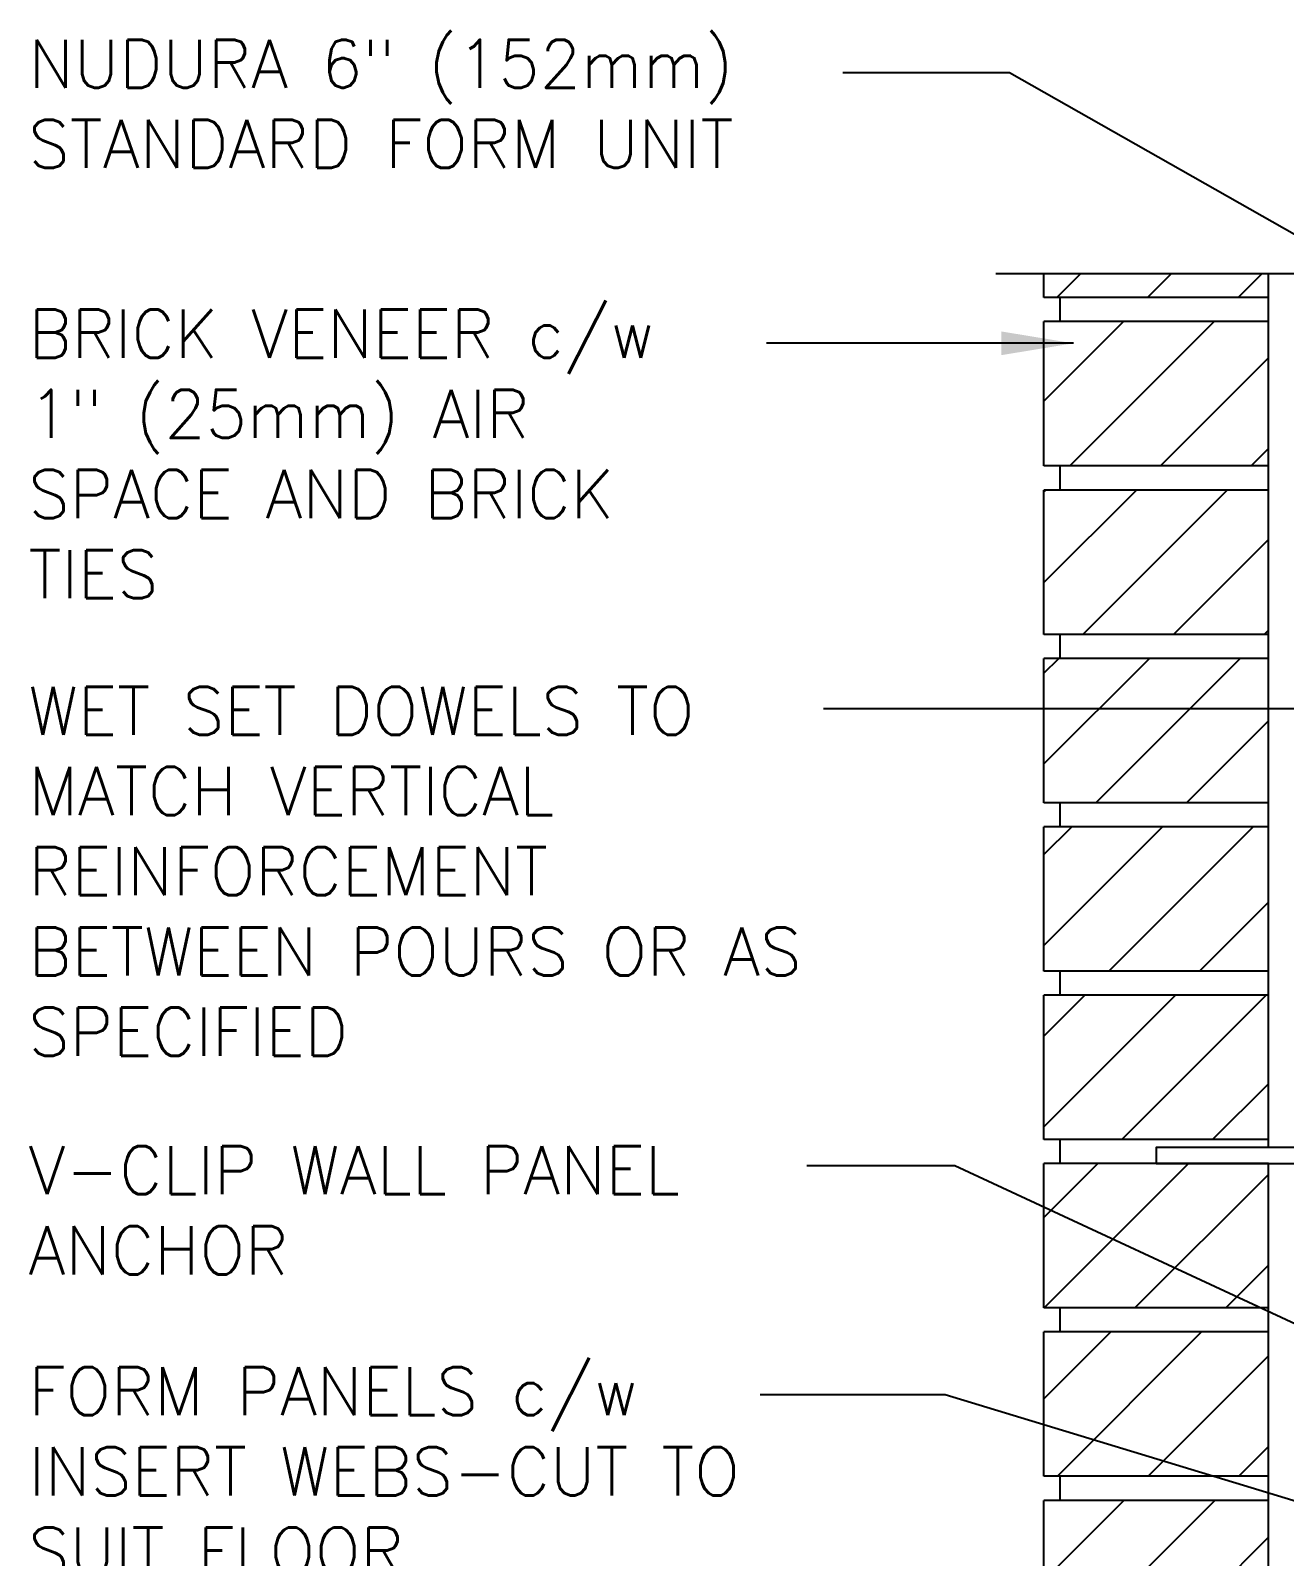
# Model space of a CAD drawing. Header units: inches. Extents: x 75 to 122.9, y 107.2 to 177.2.
# Drawn here: x 75 to 94.55, y 153.4 to 177.19 of the extents above; entities that cross this region are included whole.
import ezdxf

# ---------------------------------------------------------------- set-up
doc = ezdxf.new("R2010")
doc.units = ezdxf.units.IN
doc.header["$LTSCALE"] = 0.5
doc.header["$MEASUREMENT"] = 0
for name, color, linetype in [('HATCH', 12, 'Continuous'), ('line25', 2, 'Continuous'), ('LINE9', 9, 'Continuous'), ('TEXT', 4, 'Continuous')]:
    doc.layers.add(name, color=color, linetype=linetype)
doc.styles.add('DIM', font='romans.shx', dxfattribs={"width": 0.7})
doc.styles.add('ROMANS', font='romans.shx', dxfattribs={"height": 0.75})
doc.dimstyles.new('ext_12', dxfattribs={"dimscale": 12, "dimtxt": 0.09375, "dimasz": 0.09375, "dimexe": 0.09375, "dimexo": 0.0625, "dimgap": 0.0625, "dimtad": 1, "dimdec": 1, "dimzin": 3, "dimdsep": 46, "dimlunit": 4, "dimtxsty": 'DIM', "dimcen": 0.09, "dimdle": 0.09375, "dimclrt": 4, "dimadec": 0, "dimazin": 0, "dimtfac": 1, "dimtdec": 1, "dimtmove": 2, "dimatfit": 3, "dimfxl": 1, "dimfrac": 2, "dimtolj": 1, "dimtzin": 0, "dimarcsym": 0})

msp = doc.modelspace()

# ---------------------------------------------------------------- hatches: boundary and pattern name
at = {"layer": 'HATCH'}
h = msp.add_hatch(dxfattribs=at)
h.set_pattern_fill('ANSI31', color=256, scale=8, style=0)
h.set_pattern_definition([(45, (0, 0), (-0.7071067811865475, 0.7071067811865476), [])])
h.paths.add_polyline_path([(94.3031401230362, 149.0261198694829), (90.80314012303619, 149.0261198694829), (90.8031401230362, 146.7761198694829), (94.3031401230362, 146.7761198694829)])
h.paths.add_polyline_path([(94.30314012303619, 151.651119869483), (90.80314012303619, 151.651119869483), (90.80314012303616, 149.401119869483), (94.3031401230362, 149.401119869483)])
h.paths.add_polyline_path([(94.3031401230362, 154.276119869483), (90.80314012303619, 154.276119869483), (90.80314012303617, 152.026119869483), (94.3031401230362, 152.026119869483)])
h.paths.add_polyline_path([(94.30314012303619, 156.901119869483), (90.80314012303616, 156.901119869483), (90.80314012303616, 154.651119869483), (94.3031401230362, 154.651119869483)])
h.paths.add_polyline_path([(94.30314012303619, 159.526119869483), (90.80314012303619, 159.526119869483), (90.80314012303616, 157.276119869483), (94.30314012303619, 157.276119869483)])
h.paths.add_polyline_path([(94.30314012303619, 162.1511198694831), (90.80314012303617, 162.1511198694831), (90.80314012303616, 159.9011198694831), (94.3031401230362, 159.9011198694831)])
h.paths.add_polyline_path([(94.3031401230362, 164.7761198694831), (90.8031401230362, 164.7761198694831), (90.80314012303617, 162.526119869483), (94.30314012303619, 162.5261198694831)])
h.paths.add_polyline_path([(94.30314012303619, 167.4011198694831), (90.80314012303617, 167.401119869483), (90.80314012303616, 165.1511198694831), (94.30314012303619, 165.1511198694831)])
h.paths.add_polyline_path([(94.30314012303619, 170.0261198694831), (90.80314012303619, 170.0261198694831), (90.80314012303613, 167.776119869483), (94.3031401230362, 167.7761198694831)])
h.paths.add_polyline_path([(94.30314012303619, 172.6511198694831), (90.80314012303619, 172.6511198694831), (90.80314012303614, 170.401119869483), (94.30314012303619, 170.4011198694831)])
h.paths.add_polyline_path([(94.3031401230362, 173.4011198694829), (90.80314012303617, 173.401119869483), (90.80314012303614, 173.026119869483), (94.30314012303619, 173.0261198694831)])

# ---------------------------------------------------------------- linework, layer by layer
at = {"layer": 'line25'}
for p, q in [((90.80314012303614, 173.0261198694831), (90.80314012303617, 173.4011198694829)), ((94.3031401230362, 159.776119869483), (94.3031401230362, 173.4011198694829)), ((94.30314012303609, 173.0261198694831), (90.80314012303609, 173.0261198694831)), ((91.05314012303617, 172.6511198694831), (91.05314012303617, 173.0261198694831)), ((91.05314012303617, 172.6511198694831), (91.05314012303617, 173.0261198694831)), ((94.30314012303609, 172.6511198694831), (90.80314012303609, 172.6511198694831)), ((90.80314012303614, 170.4011198694831), (90.80314012303617, 172.6511198694831)), ((94.30314012303609, 170.4011198694831), (90.80314012303609, 170.4011198694831)), ((91.05314012303617, 170.0261198694831), (91.05314012303617, 170.4011198694831)), ((91.05314012303617, 170.0261198694831), (91.0531401230362, 170.1511198694828)), ((90.80314012303614, 167.7761198694831), (90.80314012303617, 170.0261198694831)), ((94.30314012303609, 170.0261198694831), (90.80314012303609, 170.0261198694831)), ((94.30314012303609, 167.7761198694831), (90.80314012303609, 167.7761198694831)), ((91.05314012303617, 167.4011198694831), (91.05314012303617, 167.7761198694831)), ((91.05314012303617, 167.4011198694831), (91.05314012303617, 167.7761198694831)), ((90.80314012303614, 165.1511198694831), (90.80314012303617, 167.4011198694831)), ((94.30314012303609, 167.4011198694831), (90.80314012303609, 167.4011198694831)), ((94.30314012303609, 165.1511198694831), (90.80314012303609, 165.1511198694831)), ((91.05314012303617, 164.7761198694831), (91.05314012303617, 165.1511198694831)), ((91.05314012303617, 164.7761198694831), (91.0531401230362, 164.9011198694828)), ((90.80314012303617, 162.5261198694831), (90.8031401230362, 164.7761198694831)), ((94.30314012303612, 164.7761198694831), (90.80314012303612, 164.7761198694831)), ((94.30314012303612, 162.5261198694831), (90.80314012303612, 162.5261198694831)), ((91.0531401230362, 162.1511198694831), (91.0531401230362, 162.5261198694831)), ((90.80314012303617, 159.9011198694831), (90.80314012303617, 162.1511198694831)), ((94.30314012303612, 162.1511198694831), (90.80314012303612, 162.1511198694831)), ((94.30314012303612, 159.9011198694831), (90.80314012303612, 159.9011198694831)), ((91.05314012303617, 159.526119869483), (91.05314012303617, 159.9011198694831)), ((90.80314012303617, 157.276119869483), (90.80314012303617, 159.526119869483)), ((94.30314012303612, 159.526119869483), (90.80314012303612, 159.526119869483)), ((94.3031401230362, 146.4011198694828), (94.3031401230362, 159.526119869483)), ((94.30314012303614, 157.276119869483), (90.80314012303614, 157.276119869483)), ((91.05314012303617, 156.901119869483), (91.05314012303617, 157.276119869483)), ((90.80314012303617, 154.651119869483), (90.80314012303617, 156.901119869483)), ((94.30314012303614, 156.901119869483), (90.80314012303614, 156.901119869483)), ((94.30314012303617, 154.651119869483), (90.80314012303617, 154.651119869483)), ((91.05314012303617, 154.276119869483), (91.05314012303617, 154.651119869483)), ((90.80314012303617, 152.026119869483), (90.80314012303617, 154.276119869483)), ((94.30314012303617, 154.276119869483), (90.80314012303617, 154.276119869483))]:
    msp.add_line(p, q, dxfattribs=at)
at = {"layer": 'LINE9'}
msp.add_line((90.05314012303617, 173.401119869483), (98.15120794369064, 173.4011198694828), dxfattribs=at)
at = {"layer": 'LINE9', "color": 9}
msp.add_lwpolyline([(95.5531401230362, 163.6511198694831), (95.3031401230362, 163.6511198694831), (95.30314012303617, 159.776119869483), (92.55314012303612, 159.776119869483), (92.55314012303612, 159.526119869483), (95.5531401230362, 159.526119869483)], close=True, dxfattribs=at)

# ---------------------------------------------------------------- texts
at = {"layer": 'TEXT', "char_height": 0.75, "attachment_point": 4, "style": 'ROMANS'}
for s, insert, width in [('NUDURA 6" (152mm) STANDARD FORM UNIT', (74.96916834123572, 176.0460826441434), 12.74803241438475), ('BRICK VENEER c/w 1" (25mm) AIR SPACE AND BRICK TIES', (74.96916834123572, 170.5884898432595), 12.02995102836537), ('WET SET DOWELS TO MATCH VERTICAL REINFORCEMENT BETWEEN POURS OR AS SPECIFIED', (74.96916834123572, 164.0831720110845), 13.70842957871942), ('V-CLIP WALL PANEL ANCHOR', (74.96916834123572, 158.7993798646591), 13.70842957871942), ('FORM PANELS c/w INSERT WEBS-CUT TO SUIT FLOOR CONNECTION-ADDITIONAL FORM SUPPORT AS REQUIRED', (74.96916834123572, 152.8165559760541), 13.80581593104785)]:
    msp.add_mtext(s, dxfattribs=dict(at, insert=insert, width=width))

# ---------------------------------------------------------------- leaders
at = {"layer": 'TEXT'}
for points in [[(96.70405841155139, 172.8745501894358), (90.26413480319357, 176.5279773675261), (87.66476280969212, 176.5279773675261)], [(91.26222448534665, 172.3131245417256), (86.47734931254962, 172.3131245417256)], [(99.92814012303623, 166.6133270649323), (89.41517402076, 166.6133270649323), (87.36516943763206, 166.6133270649323)], [(98.7439980246675, 155.151119869483), (89.41517402076, 159.4925268777293), (87.1050161399907, 159.4925268777293)], [(96.84117352180877, 153.6191454138746), (89.26042343381094, 155.9217472265019), (86.37816184186683, 155.9217472265019)]]:
    msp.add_leader(points, dimstyle='ext_12', override={"dimgap": 0.0625, "dimtad": 0}, dxfattribs=at)

doc.saveas('drawing.dxf')
